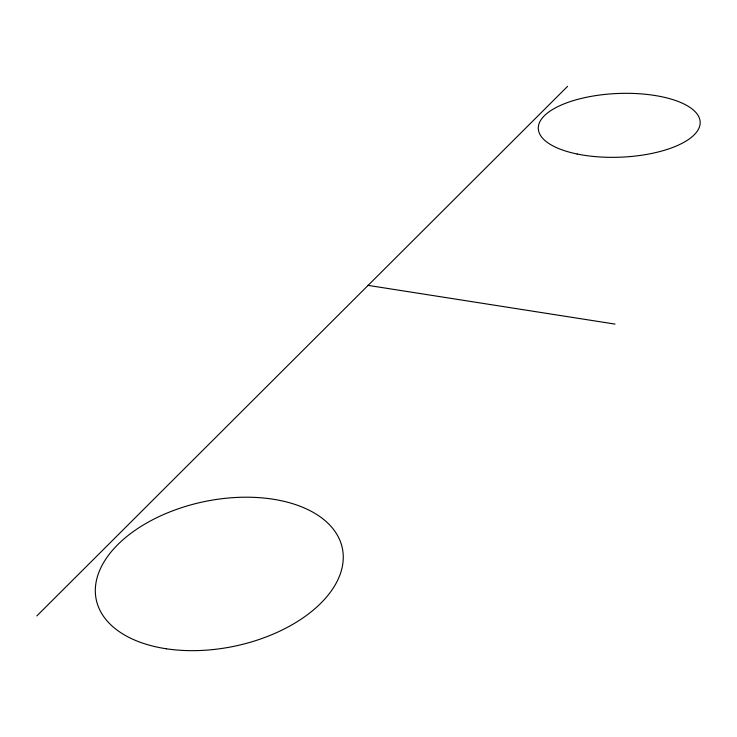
<?xml version="1.0" encoding="UTF-8"?>
<svg xmlns="http://www.w3.org/2000/svg" width="737" height="737" viewBox="0 0 737 737"><rect width="100%" height="100%" fill="white"/><g stroke="black" fill="none" stroke-linecap="round" stroke-linejoin="round"><path stroke-width="1.11" d="M36.85 615.92L567.582 86.34M368.104 285.385L615.045 324.096M577.172 154.015A80.996 31.875 -2.3 0 0 700.15 123.392A80.996 31.875 -2.3 0 0 580.36 98.675A80.996 31.875 -2.3 0 0 577.172 154.015M166.332 648.781A125.714 73.857 -11.8 0 0 342.862 551.212A125.714 73.857 -11.8 0 0 148.671 521.897A125.714 73.857 -11.8 0 0 166.332 648.781"/></g></svg>
